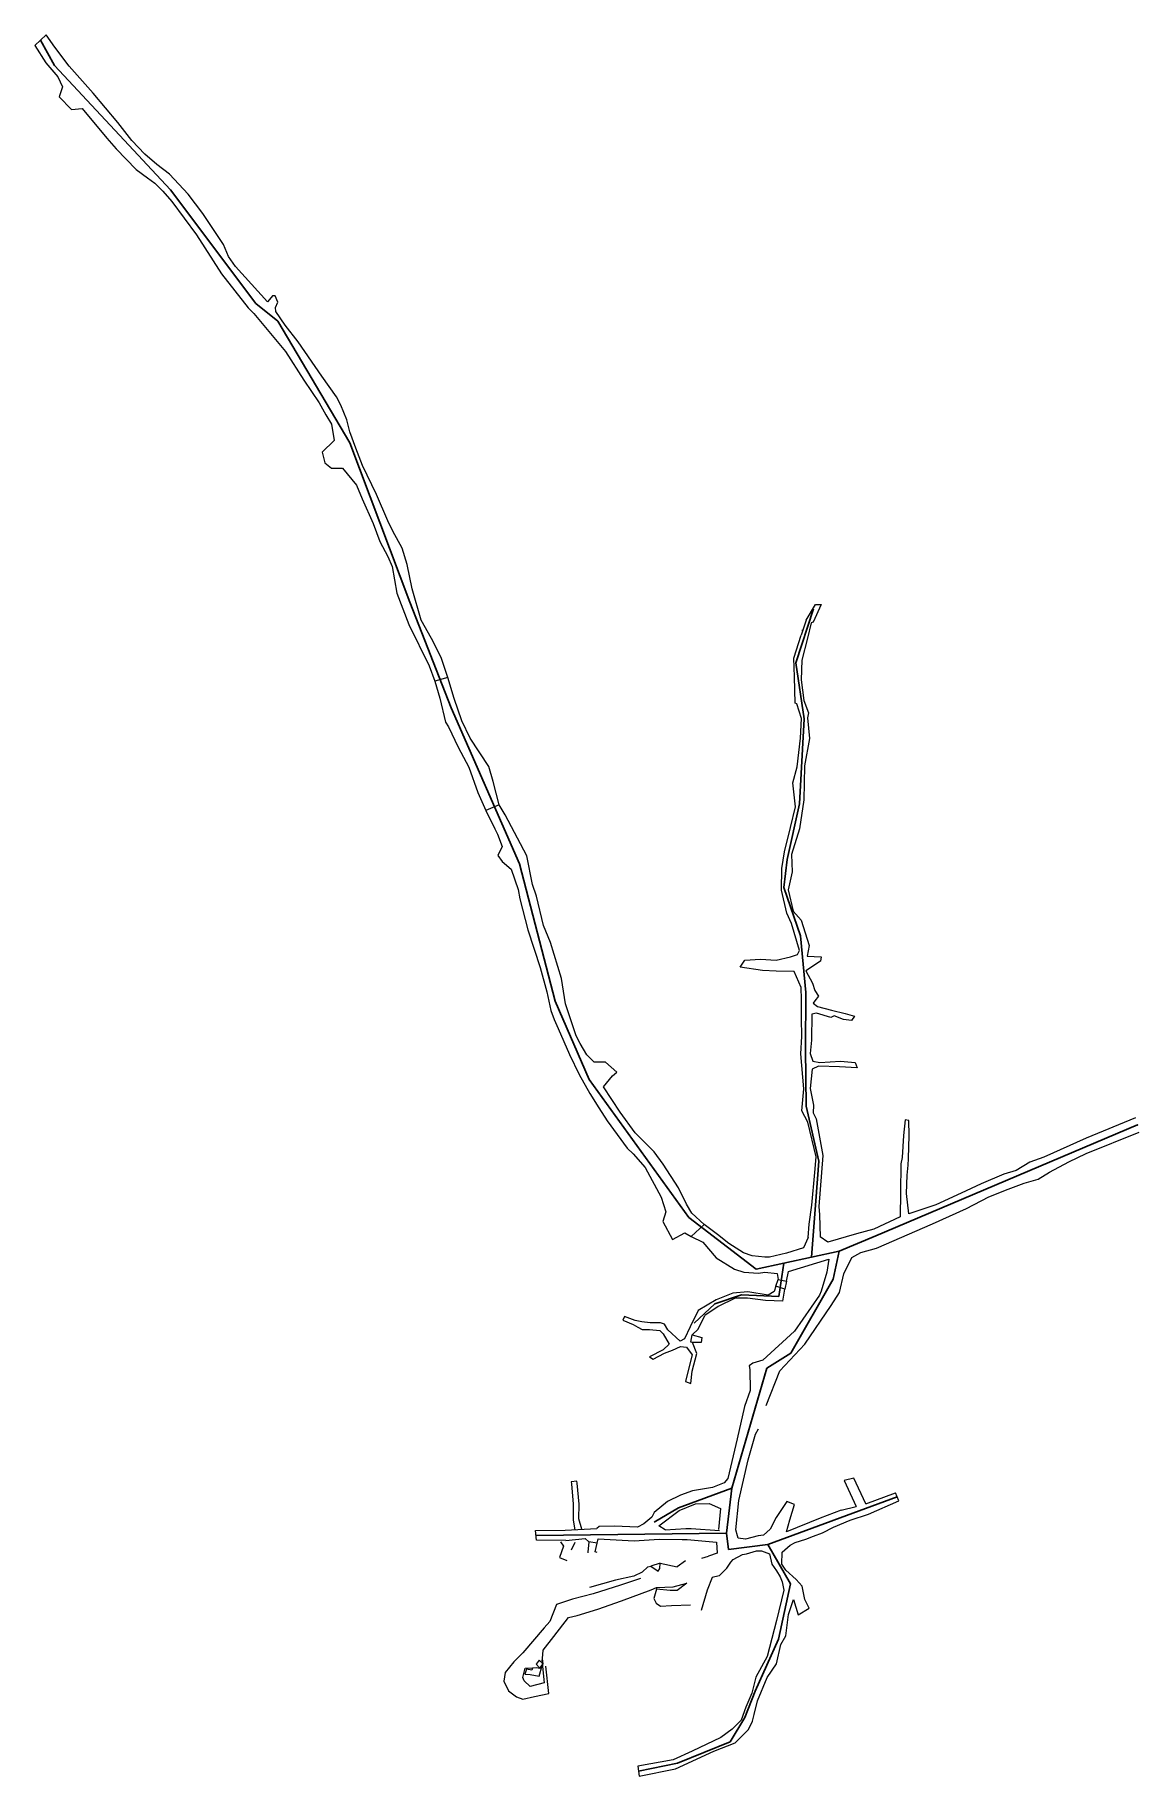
# Model space of a CAD drawing. Header units: millimetres. Extents: x 750304 to 750498, y 4169197 to 4169503.
import ezdxf

# ---------------------------------------------------------------- set-up
doc = ezdxf.new("R2010")
doc.units = ezdxf.units.MM
doc.layers.add('ARAPGALERI', color=1, linetype='Continuous', lineweight=13)
doc.layers.add('GEOFENCE', color=3, linetype='Continuous')
doc.layers.add('INIT_COORD', color=5, linetype='Continuous')

msp = doc.modelspace()

# ---------------------------------------------------------------- linework, layer by layer
at = {"layer": 'ARAPGALERI', "lineweight": 0}
for p, q in [((750305.77, 4169503.27, 937.12), (750303.77, 4169501.36, 937.12)), ((750303.77, 4169501.36, 937.12), (750305.68, 4169498.31, 937.12)), ((750307.32, 4169501.09, 937.12), (750305.77, 4169503.27, 937.12)), ((750309.81, 4169497.75, 937.11), (750307.32, 4169501.09, 937.12)), ((750305.68, 4169498.31, 937.12), (750307.83, 4169495.86, 937.11)), ((750314.01, 4169492.99, 937.11), (750309.81, 4169497.75, 937.11)), ((750307.83, 4169495.86, 937.11), (750308.64, 4169494.09, 937.11)), ((750308.64, 4169494.09, 937.11), (750308.07, 4169492.35, 937.11)), ((750308.07, 4169492.35, 937.11), (750310.22, 4169490.14, 937.11)), ((750318.38, 4169487.86, 936.69), (750314.01, 4169492.99, 937.11)), ((750310.22, 4169490.14, 937.11), (750312.09, 4169490.31, 937.11)), ((750312.09, 4169490.31, 937.11), (750316.42, 4169485.07, 936.69)), ((750316.42, 4169485.07, 936.69), (750318.11, 4169483.17, 936.69)), ((750320.83, 4169484.64, 936.69), (750318.38, 4169487.86, 936.69)), ((750318.11, 4169483.17, 936.69), (750321.63, 4169479.56, 936.69)), ((750323.13, 4169482.27, 936.81), (750320.83, 4169484.64, 936.69)), ((750325.25, 4169480.46, 936.7), (750323.13, 4169482.27, 936.81)), ((750321.63, 4169479.56, 936.69), (750323.59, 4169478.12, 936.51)), ((750327.45, 4169478.74, 936.62), (750325.25, 4169480.46, 936.7)), ((750323.59, 4169478.12, 936.51), (750324.88, 4169477.17, 936.48)), ((750324.88, 4169477.17, 936.48), (750326.31, 4169475.74, 936.39)), ((750330.75, 4169475.23, 936.44), (750327.45, 4169478.74, 936.62)), ((750326.31, 4169475.74, 936.39), (750327.88, 4169473.93, 936.24)), ((750327.88, 4169473.93, 936.24), (750332.23, 4169468.08, 936.07)), ((750333.37, 4169471.82, 936.29), (750330.75, 4169475.23, 936.44)), ((750337, 4169466.33, 936.16), (750333.37, 4169471.82, 936.29)), ((750332.23, 4169468.08, 936.07), (750336.6, 4169461.19, 935.9)), ((750337.84, 4169464.23, 936.08), (750337, 4169466.33, 936.16)), ((750339.08, 4169462.5, 936.08), (750337.84, 4169464.23, 936.08)), ((750336.6, 4169461.19, 935.9), (750341.3, 4169455.19, 935.7)), ((750344.75, 4169456.29, 935.96), (750339.08, 4169462.5, 936.08)), ((750341.3, 4169455.19, 935.7), (750342.3, 4169454.23, 936.17)), ((750345.38, 4169457.02, 936.35), (750344.75, 4169456.29, 935.96)), ((750345.63, 4169457.31, 936.52), (750345.38, 4169457.02, 936.35)), ((750346.06, 4169457.32, 936.56), (750345.63, 4169457.31, 936.52)), ((750346.56, 4169456.21, 936.56), (750346.06, 4169457.32, 936.56)), ((750346.13, 4169455.27, 936.13), (750346.56, 4169456.21, 936.56)), ((750346.22, 4169454.57, 935.92), (750346.13, 4169455.27, 936.13)), ((750347.85, 4169452.17, 935.73), (750346.22, 4169454.57, 935.92)), ((750342.3, 4169454.23, 936.17), (750345.27, 4169450.7, 935.73)), ((750350.11, 4169449.25, 935.79), (750347.85, 4169452.17, 935.73)), ((750345.27, 4169450.7, 935.73), (750347.9, 4169447.55, 935.53)), ((750354.27, 4169443.2, 935.33), (750350.11, 4169449.25, 935.79)), ((750347.9, 4169447.55, 935.53), (750351.1, 4169442.49, 935.28)), ((750351.1, 4169442.49, 935.28), (750353.79, 4169438.48, 934.71)), ((750356.85, 4169439.56, 934.71), (750354.27, 4169443.2, 935.33)), ((750357.65, 4169438.08, 934.71), (750356.85, 4169439.56, 934.71)), ((750353.79, 4169438.48, 934.71), (750355, 4169436.37, 934.71)), ((750355, 4169436.37, 934.71), (750356.01, 4169434.73, 934.71)), ((750358.68, 4169435.5, 934.71), (750357.65, 4169438.08, 934.71)), ((750356.01, 4169434.73, 934.71), (750356.48, 4169431.88, 934.41)), ((750359.21, 4169433.39, 934.71), (750358.68, 4169435.5, 934.71)), ((750360.26, 4169430.49, 934.41), (750359.21, 4169433.39, 934.71)), ((750356.48, 4169431.88, 934.41), (750354.32, 4169429.81, 934.41)), ((750361.46, 4169427.48, 934.39), (750360.26, 4169430.49, 934.41)), ((750354.32, 4169429.81, 934.41), (750354.83, 4169427.91, 934.41)), ((750354.83, 4169427.91, 934.41), (750355.99, 4169426.98, 934.41)), ((750355.99, 4169426.98, 934.41), (750357.9, 4169426.99, 934.41)), ((750357.9, 4169426.99, 934.41), (750360.38, 4169424, 934.2)), ((750363.92, 4169422.35, 933.99), (750361.46, 4169427.48, 934.39)), ((750360.38, 4169424, 934.2), (750361.36, 4169421.57, 933.55)), ((750361.36, 4169421.57, 933.55), (750363.35, 4169417.22, 933.34)), ((750365.93, 4169417.72, 933.34), (750363.92, 4169422.35, 933.99)), ((750366.8, 4169415.92, 933.34), (750365.93, 4169417.72, 933.34)), ((750363.35, 4169417.22, 933.34), (750364.51, 4169414.1, 933.32)), ((750368.4, 4169412.88, 933.37), (750366.8, 4169415.92, 933.34)), ((750364.51, 4169414.1, 933.32), (750365.91, 4169411.41, 933.3)), ((750369.3, 4169410.01, 933.33), (750368.4, 4169412.88, 933.37)), ((750365.91, 4169411.41, 933.3), (750366.66, 4169409.69, 933.44)), ((750366.66, 4169409.69, 933.44), (750367.46, 4169404.96, 933.05)), ((750370.19, 4169405.77, 933.24), (750369.3, 4169410.01, 933.33)), ((750371.76, 4169400.24, 932.98), (750370.19, 4169405.77, 933.24)), ((750367.46, 4169404.96, 933.05), (750369.62, 4169399.44, 933.02)), ((750439.53, 4169400.2, 929.78), (750441.16, 4169403.01, 929.7)), ((750442.16, 4169403.01, 929.35), (750440.74, 4169399.9, 929.63)), ((750441.16, 4169403.01, 929.7), (750442.16, 4169403.01, 929.35)), ((750369.62, 4169399.44, 933.02), (750373.2, 4169392.21, 932.54)), ((750373.57, 4169397.03, 933.02), (750371.76, 4169400.24, 932.98)), ((750439.53, 4169400.2, 929.78), (750438.67, 4169397.61, 929.7)), ((750440.41, 4169399.73, 929.93), (750439.8, 4169397.04, 929.51)), ((750440.74, 4169399.9, 929.63), (750440.41, 4169399.73, 929.93)), ((750375.3, 4169393.66, 932.6), (750373.57, 4169397.03, 933.02)), ((750437.38, 4169393.52, 929.62), (750438.67, 4169397.61, 929.7)), ((750438.8, 4169398.4, 930.33), (750438.75, 4169398.41, 930.14)), ((750438.83, 4169398.4, 930.33), (750438.8, 4169398.4, 930.33)), ((750439.8, 4169397.04, 929.51), (750438.8, 4169393.19, 929.6)), ((750438.92, 4169398.36, 929.72), (750438.83, 4169398.4, 930.33)), ((750376.45, 4169390.13, 932.47), (750375.3, 4169393.66, 932.6)), ((750437.46, 4169390.24, 929.48), (750437.38, 4169393.52, 929.62)), ((750438.8, 4169393.19, 929.6), (750438.66, 4169389.71, 929.49)), ((750373.2, 4169392.21, 932.54), (750374.19, 4169389.48, 932.58)), ((750376.45, 4169390.13, 932.47), (750374.19, 4169389.48, 932.58)), ((750377.6, 4169386.42, 932.29), (750376.45, 4169390.13, 932.47)), ((750437.59, 4169385.6, 929.7), (750437.46, 4169390.24, 929.48)), ((750374.19, 4169389.48, 932.58), (750375.05, 4169386.49, 932.37)), ((750438.66, 4169389.71, 929.49), (750439.1, 4169386.06, 929.45)), ((750375.05, 4169386.49, 932.37), (750376.06, 4169382.27, 932.14)), ((750378.92, 4169382.5, 932.19), (750377.6, 4169386.42, 932.29)), ((750437.9, 4169385.52, 929.42), (750437.59, 4169385.6, 929.7)), ((750438.7, 4169382.92, 929.31), (750437.9, 4169385.52, 929.42)), ((750439.1, 4169386.06, 929.45), (750439.92, 4169383.91, 929.37)), ((750439.92, 4169383.91, 929.37), (750439.79, 4169383.04, 929.41)), ((750376.06, 4169382.27, 932.14), (750376.56, 4169381.48, 932.05)), ((750376.56, 4169381.48, 932.05), (750378.3, 4169377.9, 931.95)), ((750380.39, 4169379.48, 932.02), (750378.92, 4169382.5, 932.19)), ((750438.56, 4169379.46, 928.81), (750438.7, 4169382.92, 929.31)), ((750439.79, 4169383.04, 929.41), (750440.1, 4169379.39, 929.2)), ((750378.3, 4169377.9, 931.95), (750380.16, 4169374.35, 931.67)), ((750383.69, 4169374.47, 931.89), (750380.39, 4169379.48, 932.02)), ((750437.94, 4169374.4, 929.19), (750438.56, 4169379.46, 928.81)), ((750440.1, 4169379.39, 929.2), (750439.24, 4169374.61, 929.12)), ((750380.16, 4169374.35, 931.67), (750381.76, 4169369.89, 931.59)), ((750384.43, 4169371.8, 931.62), (750383.69, 4169374.47, 931.89)), ((750385.5, 4169367.73, 931.48), (750384.43, 4169371.8, 931.62)), ((750437.2, 4169371.6, 928.78), (750437.94, 4169374.4, 929.19)), ((750439.24, 4169374.61, 929.12), (750439.2, 4169371.52, 928.99)), ((750381.76, 4169369.89, 931.59), (750383.17, 4169366.71, 931.33)), ((750437.67, 4169367.38, 929.05), (750437.2, 4169371.6, 928.78)), ((750439.13, 4169368.63, 928.83), (750438.39, 4169363.49, 928.21)), ((750439.2, 4169371.52, 928.99), (750439.13, 4169368.63, 928.83)), ((750385.5, 4169367.73, 931.48), (750383.17, 4169366.71, 931.33)), ((750383.17, 4169366.71, 931.33), (750384.76, 4169363.5, 931.33)), ((750386.54, 4169365.99, 931.31), (750385.5, 4169367.73, 931.48)), ((750390.37, 4169358.72, 931.05), (750386.54, 4169365.99, 931.31)), ((750436.79, 4169363.75, 928.94), (750437.67, 4169367.38, 929.05)), ((750384.76, 4169363.5, 931.33), (750385.18, 4169362.54, 931.34)), ((750385.18, 4169362.54, 931.34), (750386.02, 4169360.39, 931.23)), ((750435.72, 4169359.47, 928.63), (750436.79, 4169363.75, 928.94)), ((750438.39, 4169363.49, 928.21), (750436.96, 4169358.97, 928.59)), ((750386.02, 4169360.39, 931.23), (750385.28, 4169358.82, 931.21)), ((750435.26, 4169356.5, 928.67), (750435.72, 4169359.47, 928.63)), ((750385.28, 4169358.82, 931.21), (750386.03, 4169357.77, 931.01)), ((750386.03, 4169357.77, 931.01), (750387.63, 4169356.39, 931.08)), ((750387.63, 4169356.39, 931.08), (750388.84, 4169352.84, 930.93)), ((750391.37, 4169353.71, 930.97), (750390.37, 4169358.72, 931.05)), ((750435.17, 4169352.71, 928.82), (750435.26, 4169356.5, 928.67)), ((750436.96, 4169358.97, 928.59), (750437.07, 4169355.95, 928.93)), ((750392.06, 4169351.67, 930.3), (750391.37, 4169353.71, 930.97)), ((750437.07, 4169355.95, 928.93), (750436.37, 4169352.77, 928.85)), ((750388.84, 4169352.84, 930.93), (750389.11, 4169351.18, 930.3)), ((750389.11, 4169351.18, 930.3), (750390.57, 4169345.69, 930.3)), ((750393.33, 4169346.48, 930.3), (750392.06, 4169351.67, 930.3)), ((750436.13, 4169348.63, 928.86), (750435.17, 4169352.71, 928.82)), ((750436.37, 4169352.77, 928.85), (750437.24, 4169349.01, 928.81)), ((750436.97, 4169346.83, 928.87), (750436.13, 4169348.63, 928.86)), ((750437.24, 4169349.01, 928.81), (750438.65, 4169347.41, 928.32)), ((750438.65, 4169347.41, 928.32), (750440.09, 4169342.94, 928.24)), ((750390.57, 4169345.69, 930.3), (750392.72, 4169339.09, 930.3)), ((750394.55, 4169343.51, 930.3), (750393.33, 4169346.48, 930.3)), ((750438.38, 4169342.08, 928.44), (750436.97, 4169346.83, 928.87)), ((750396.5, 4169337.16, 930.3), (750394.55, 4169343.51, 930.3)), ((750434.26, 4169340.35, 928.33), (750436.78, 4169340.97, 928.45)), ((750436.78, 4169340.97, 928.45), (750438.03, 4169341.35, 928.5)), ((750438.03, 4169341.35, 928.5), (750438.38, 4169342.08, 928.44)), ((750440.09, 4169342.94, 928.24), (750439.69, 4169341.09, 928.6)), ((750439.69, 4169341.09, 928.6), (750442.17, 4169340.95, 929.37)), ((750392.72, 4169339.09, 930.3), (750393.88, 4169334.83, 930.3)), ((750427.94, 4169339.17, 929.48), (750428.76, 4169340.35, 929.38)), ((750431.86, 4169338.56, 929.73), (750427.94, 4169339.17, 929.48)), ((750428.76, 4169340.35, 929.38), (750431.47, 4169340.58, 929.48)), ((750431.47, 4169340.58, 929.48), (750434.26, 4169340.35, 928.33)), ((750434.25, 4169338.46, 928.31), (750431.86, 4169338.56, 929.73)), ((750437.43, 4169338.41, 928.39), (750434.25, 4169338.46, 928.31)), ((750438.65, 4169335.58, 928.47), (750437.43, 4169338.41, 928.39)), ((750442.08, 4169340.21, 929.28), (750439.49, 4169338.51, 928.53)), ((750439.49, 4169338.51, 928.53), (750440.66, 4169336.35, 928.48)), ((750442.17, 4169340.95, 929.37), (750442.08, 4169340.21, 929.28)), ((750393.88, 4169334.83, 930.3), (750394.59, 4169331.49, 930.3)), ((750397.15, 4169332.68, 930.3), (750396.5, 4169337.16, 930.3)), ((750438.73, 4169333.47, 928.42), (750438.65, 4169335.58, 928.47)), ((750440.66, 4169336.35, 928.48), (750441.07, 4169335.04, 928.29)), ((750441.07, 4169335.04, 928.29), (750441.72, 4169334.06, 928.21)), ((750399.08, 4169327.05, 929.69), (750397.15, 4169332.68, 930.3)), ((750438.71, 4169330.13, 928.18), (750438.73, 4169333.47, 928.42)), ((750441.08, 4169333.22, 928.35), (750440.79, 4169332.83, 928.45)), ((750440.79, 4169332.83, 928.45), (750441.52, 4169332.2, 928.13)), ((750441.72, 4169334.06, 928.21), (750441.08, 4169333.22, 928.35)), ((750441.52, 4169332.2, 928.13), (750443.97, 4169331.56, 928.06)), ((750394.59, 4169331.49, 930.3), (750395.17, 4169329.91, 929.69)), ((750395.17, 4169329.91, 929.69), (750395.88, 4169328.35, 929.69)), ((750438.75, 4169326.95, 928.3), (750438.71, 4169330.13, 928.18)), ((750440.52, 4169330.87, 928.4), (750440.48, 4169326.28, 928.36)), ((750441.34, 4169331.04, 928.21), (750440.52, 4169330.87, 928.4)), ((750443.86, 4169330.28, 928.14), (750441.34, 4169331.04, 928.21)), ((750444.46, 4169330.57, 928.52), (750443.86, 4169330.28, 928.14)), ((750443.97, 4169331.56, 928.06), (750446.43, 4169330.99, 928.78)), ((750446.09, 4169329.91, 928.56), (750444.46, 4169330.57, 928.52)), ((750447.53, 4169329.75, 928.04), (750446.09, 4169329.91, 928.56)), ((750446.43, 4169330.99, 928.78), (750448.05, 4169330.5, 928.96)), ((750448.05, 4169330.5, 928.96), (750447.53, 4169329.75, 928.04)), ((750395.88, 4169328.35, 929.69), (750397.89, 4169323.8, 929.61)), ((750399.75, 4169325.7, 929.61), (750399.08, 4169327.05, 929.69)), ((750400.95, 4169323.74, 929.61), (750399.75, 4169325.7, 929.61)), ((750438.6, 4169323.87, 928.25), (750438.75, 4169326.95, 928.3)), ((750440.48, 4169326.28, 928.36), (750440.25, 4169323.93, 927.99)), ((750397.89, 4169323.8, 929.61), (750399.59, 4169320.25, 929.61)), ((750402.24, 4169322.42, 929.61), (750400.95, 4169323.74, 929.61)), ((750439.14, 4169317.75, 928.22), (750438.6, 4169323.87, 928.25)), ((750440.25, 4169323.93, 927.99), (750440.7, 4169322.62, 928.24)), ((750440.7, 4169322.62, 928.24), (750441.95, 4169322.34, 928.29)), ((750441.95, 4169322.34, 928.29), (750445.57, 4169322.62, 928.34)), ((750445.57, 4169322.62, 928.34), (750448.19, 4169322.37, 928.31)), ((750399.59, 4169320.25, 929.61), (750401.47, 4169316.93, 929.61)), ((750404.22, 4169322.41, 929.61), (750402.24, 4169322.42, 929.61)), ((750403.88, 4169318.08, 929.61), (750405.42, 4169320.04, 929.61)), ((750406.2, 4169320.65, 929.61), (750404.22, 4169322.41, 929.61)), ((750405.42, 4169320.04, 929.61), (750406.2, 4169320.65, 929.61)), ((750440.62, 4169321.2, 928.26), (750440.25, 4169317.78, 928.23)), ((750441.68, 4169321.72, 928.29), (750440.62, 4169321.2, 928.26)), ((750445.41, 4169321.6, 928.54), (750441.68, 4169321.72, 928.29)), ((750448.54, 4169321.41, 928.44), (750445.41, 4169321.6, 928.54)), ((750448.19, 4169322.37, 928.31), (750448.54, 4169321.41, 928.44)), ((750401.47, 4169316.93, 929.61), (750403.04, 4169314.4, 929.61)), ((750406.77, 4169313.6, 929.56), (750403.88, 4169318.08, 929.61)), ((750438.8, 4169313.85, 928.14), (750439.14, 4169317.75, 928.22)), ((750440.25, 4169317.78, 928.23), (750440.84, 4169314.84, 928.13)), ((750403.04, 4169314.4, 929.61), (750404.49, 4169312.12, 929.63)), ((750409.45, 4169309.99, 929.74), (750406.77, 4169313.6, 929.56)), ((750439.81, 4169311.84, 927.97), (750438.8, 4169313.85, 928.14)), ((750440.84, 4169314.84, 928.13), (750440.78, 4169313.49, 928.6)), ((750440.78, 4169313.49, 928.6), (750441.32, 4169312.47, 927.89)), ((750404.49, 4169312.12, 929.63), (750408.03, 4169307.29, 929.84)), ((750441.27, 4169305.74, 927.61), (750439.81, 4169311.84, 927.97)), ((750441.32, 4169312.47, 927.89), (750442.45, 4169305.97, 927.61)), ((750456.98, 4169312.26, 927.23), (750456.66, 4169309.51, 927.2)), ((750457.63, 4169312.13, 927.19), (750456.98, 4169312.26, 927.23)), ((750457.69, 4169309.49, 927.22), (750457.63, 4169312.13, 927.19)), ((750497.51, 4169312.65, 926.87), (750488.82, 4169309.06, 926.95)), ((750408.03, 4169307.29, 929.84), (750409.11, 4169306.31, 929.94)), ((750412.81, 4169306.61, 929.85), (750409.45, 4169309.99, 929.74)), ((750456.66, 4169309.51, 927.2), (750456.43, 4169305.64, 927.23)), ((750457.55, 4169305.47, 927.22), (750457.69, 4169309.49, 927.22)), ((750488.82, 4169309.06, 926.95), (750481.35, 4169305.7, 927.05)), ((750488.85, 4169306.37, 927), (750498.15, 4169310.1, 926.87)), ((750409.11, 4169306.31, 929.94), (750411.19, 4169303.87, 929.81)), ((750414.38, 4169304.45, 929.55), (750412.81, 4169306.61, 929.85)), ((750417.05, 4169300.29, 928.8), (750414.38, 4169304.45, 929.55)), ((750441.07, 4169303.02, 927.76), (750441.27, 4169305.74, 927.61)), ((750442.45, 4169305.97, 927.61), (750441.79, 4169297.03, 927.73)), ((750456.22, 4169304.53, 927.27), (750456.16, 4169299.47, 927.44)), ((750456.43, 4169305.64, 927.23), (750456.22, 4169304.53, 927.27)), ((750457.46, 4169303.73, 927.34), (750457.5, 4169304.27, 927.24)), ((750457.5, 4169304.27, 927.24), (750457.55, 4169305.47, 927.22)), ((750478.91, 4169304.8, 927.23), (750476.48, 4169303.38, 927.1)), ((750481.35, 4169305.7, 927.05), (750478.91, 4169304.8, 927.23)), ((750482.37, 4169303.05, 927.14), (750485.78, 4169304.88, 926.95)), ((750485.78, 4169304.88, 926.95), (750488.85, 4169306.37, 927)), ((750411.19, 4169303.87, 929.81), (750414.04, 4169298.65, 928.93)), ((750440.52, 4169297.23, 927.65), (750441.07, 4169303.02, 927.76)), ((750457.19, 4169299.29, 927.47), (750457.33, 4169302.51, 927.51)), ((750457.33, 4169302.51, 927.51), (750457.46, 4169303.73, 927.34)), ((750474.31, 4169302.72, 926.95), (750470.32, 4169301.02, 926.85)), ((750476.48, 4169303.38, 927.1), (750474.31, 4169302.72, 926.95)), ((750475.12, 4169300.04, 927.04), (750477.91, 4169301.11, 927.15)), ((750477.91, 4169301.11, 927.15), (750480.35, 4169301.84, 927.05)), ((750480.35, 4169301.84, 927.05), (750482.37, 4169303.05, 927.14)), ((750414.04, 4169298.65, 928.93), (750414.81, 4169296.07, 929.02)), ((750418.5, 4169297.44, 928.86), (750417.05, 4169300.29, 928.8)), ((750456.16, 4169299.47, 927.44), (750456.1, 4169295.19, 926.45)), ((750457.61, 4169295.72, 926.45), (750457.19, 4169299.29, 927.47)), ((750466.8, 4169299.36, 926.87), (750462.38, 4169297.33, 926.96)), ((750470.32, 4169301.02, 926.85), (750466.8, 4169299.36, 926.87)), ((750467.74, 4169296.64, 926.86), (750471.68, 4169298.72, 926.89)), ((750471.68, 4169298.72, 926.89), (750475.12, 4169300.04, 927.04)), ((750414.81, 4169296.07, 929.02), (750414.32, 4169294.38, 928.88)), ((750419.39, 4169295.85, 928.37), (750418.5, 4169297.44, 928.86)), ((750421.58, 4169293.82, 927.96), (750419.39, 4169295.85, 928.37)), ((750440.06, 4169293.92, 927.62), (750440.52, 4169297.23, 927.65)), ((750441.79, 4169297.03, 927.73), (750441.91, 4169295.53, 927.66)), ((750441.91, 4169295.53, 927.66), (750442, 4169291.69, 927.25)), ((750456.1, 4169295.19, 926.45), (750451.42, 4169293.04, 926.21)), ((750462.38, 4169297.33, 926.96), (750457.61, 4169295.72, 926.45)), ((750461.75, 4169293.97, 926.75), (750467.74, 4169296.64, 926.86)), ((750414.32, 4169294.38, 928.88), (750416.01, 4169291.23, 928.87)), ((750416.01, 4169291.23, 928.87), (750418.18, 4169292.39, 928.29)), ((750418.18, 4169292.39, 928.29), (750419.32, 4169291.71, 927.86)), ((750421.58, 4169293.82, 927.96), (750419.32, 4169291.71, 927.86)), ((750423.91, 4169292.11, 927.87), (750421.58, 4169293.82, 927.96)), ((750425.91, 4169290.52, 927.6), (750423.91, 4169292.11, 927.87)), ((750439.87, 4169291.56, 927.44), (750440.06, 4169293.92, 927.62)), ((750448.37, 4169292.22, 926.35), (750443.35, 4169290.75, 926.97)), ((750451.42, 4169293.04, 926.21), (750448.37, 4169292.22, 926.35)), ((750451.89, 4169289.71, 926.3), (750461.75, 4169293.97, 926.75)), ((750419.32, 4169291.71, 927.86), (750421.34, 4169290.73, 927.86)), ((750421.34, 4169290.73, 927.86), (750423.67, 4169287.98, 927.53)), ((750428.53, 4169288.86, 927.41), (750425.91, 4169290.52, 927.6)), ((750430.01, 4169288.33, 927.27), (750428.53, 4169288.86, 927.41)), ((750439.07, 4169289.76, 927.4), (750436.09, 4169288.78, 927.12)), ((750439.87, 4169291.56, 927.44), (750439.07, 4169289.76, 927.4)), ((750443.35, 4169290.75, 926.97), (750442, 4169291.69, 927.25)), ((750447.56, 4169288.03, 926.49), (750449.14, 4169288.93, 926.34)), ((750449.14, 4169288.93, 926.34), (750451.89, 4169289.71, 926.3)), ((750423.67, 4169287.98, 927.53), (750426.93, 4169285.98, 927.44)), ((750426.93, 4169285.98, 927.44), (750428.54, 4169285.48, 927.32)), ((750432.26, 4169288.11, 927.1), (750430.01, 4169288.33, 927.27)), ((750433.08, 4169288.11, 927.3), (750432.26, 4169288.11, 927.1)), ((750436.09, 4169288.78, 927.12), (750433.08, 4169288.11, 927.3)), ((750436.45, 4169285.56, 927.47), (750443.52, 4169287.75, 926.58)), ((750443.52, 4169287.75, 926.58), (750443.17, 4169285.44, 926.53)), ((750446.19, 4169285.16, 926.48), (750447.56, 4169288.03, 926.49)), ((750428.54, 4169285.48, 927.32), (750431.14, 4169285.3, 927.36)), ((750431.14, 4169285.3, 927.36), (750432.25, 4169285.44, 927.25)), ((750432.25, 4169285.44, 927.25), (750434.42, 4169285.22, 927.27)), ((750434.19, 4169282.99, 926.44), (750433.9, 4169282.04, 924.98)), ((750434.19, 4169282.99, 926.44), (750434.61, 4169284.19, 927)), ((750435.76, 4169282.49, 926.55), (750434.19, 4169282.99, 926.44)), ((750434.42, 4169285.22, 927.27), (750434.61, 4169284.19, 927)), ((750434.61, 4169284.19, 927), (750436.07, 4169283.9, 926.83)), ((750436.07, 4169283.9, 926.83), (750435.76, 4169282.49, 926.55)), ((750436.07, 4169283.9, 926.83), (750436.45, 4169285.56, 927.47)), ((750443.17, 4169285.44, 926.53), (750442.15, 4169282.11, 926.56)), ((750445.4, 4169281.87, 926.7), (750446.19, 4169285.16, 926.48)), ((750423.71, 4169280.58, 923.02), (750420.51, 4169278.69, 922.27)), ((750426.61, 4169281.76, 923.92), (750423.71, 4169280.58, 923.02)), ((750427.02, 4169280.9, 923.76), (750424.06, 4169279.41, 923.37)), ((750429.28, 4169282, 924.27), (750426.61, 4169281.76, 923.92)), ((750429.24, 4169280.87, 924.36), (750427.02, 4169280.9, 923.76)), ((750432.4, 4169280.48, 924.74), (750429.24, 4169280.87, 924.36)), ((750432.83, 4169281.43, 924.73), (750429.28, 4169282, 924.27)), ((750435.42, 4169280.35, 925.08), (750432.4, 4169280.48, 924.74)), ((750433.9, 4169282.04, 924.98), (750432.83, 4169281.43, 924.73)), ((750435.42, 4169280.35, 925.08), (750435.76, 4169282.49, 926.55)), ((750441.86, 4169281.38, 926.6), (750437.48, 4169275.05, 926.86)), ((750442.15, 4169282.11, 926.56), (750441.86, 4169281.38, 926.6)), ((750443.91, 4169279.61, 926.76), (750445.4, 4169281.87, 926.7)), ((750407.55, 4169277.63, 921.72), (750407.24, 4169277.03, 921.75)), ((750407.24, 4169277.03, 921.75), (750409.07, 4169276.27, 922.18)), ((750409.46, 4169276.95, 922.19), (750407.55, 4169277.63, 921.72)), ((750410.64, 4169276.71, 922.38), (750409.46, 4169276.95, 922.19)), ((750412.06, 4169276.54, 922.27), (750410.64, 4169276.71, 922.38)), ((750420.51, 4169278.69, 922.27), (750419.13, 4169275.84, 922.27)), ((750420.55, 4169275.41, 922.4), (750421.7, 4169277.84, 922.45)), ((750424.06, 4169279.41, 923.37), (750421.7, 4169277.84, 922.45)), ((750439.28, 4169272.77, 926.82), (750443.91, 4169279.61, 926.76)), ((750409.07, 4169276.27, 922.18), (750409.88, 4169275.76, 922.36)), ((750409.88, 4169275.76, 922.36), (750410.7, 4169275.38, 921.83)), ((750410.7, 4169275.38, 921.83), (750411.97, 4169275.38, 922.27)), ((750411.97, 4169275.38, 922.27), (750413.77, 4169275.17, 922.15)), ((750413.9, 4169276.52, 922.07), (750412.06, 4169276.54, 922.27)), ((750413.77, 4169275.17, 922.15), (750414.34, 4169274.6, 922.06)), ((750414.58, 4169276.33, 922.57), (750413.9, 4169276.52, 922.07)), ((750414.34, 4169274.6, 922.06), (750415.45, 4169272.78, 922.37)), ((750415.21, 4169275.28, 922.04), (750414.58, 4169276.33, 922.57)), ((750417.36, 4169273.33, 922.4), (750415.21, 4169275.28, 922.04)), ((750418.11, 4169273.72, 922.27), (750417.36, 4169273.33, 922.4)), ((750419.13, 4169275.84, 922.27), (750418.11, 4169273.72, 922.27)), ((750419.22, 4169273.12, 922.21), (750419.45, 4169274.43, 922.27)), ((750419.45, 4169274.43, 922.27), (750420.55, 4169275.41, 922.4)), ((750419.45, 4169274.43, 922.27), (750421.19, 4169273.95, 920.94)), ((750421.19, 4169273.95, 920.94), (750421.04, 4169273.07, 920.48)), ((750437.48, 4169275.05, 926.86), (750431.92, 4169269.98, 927.08)), ((750414.39, 4169271.78, 922.36), (750411.94, 4169270.54, 922.5)), ((750411.94, 4169270.54, 922.5), (750412.59, 4169270.16, 922.15)), ((750412.59, 4169270.16, 922.15), (750414.62, 4169271.18, 922.3)), ((750415.45, 4169272.78, 922.37), (750414.39, 4169271.78, 922.36)), ((750414.62, 4169271.18, 922.3), (750416.03, 4169271.7, 922.47)), ((750416.03, 4169271.7, 922.47), (750417.4, 4169272.36, 922.58)), ((750417.4, 4169272.36, 922.58), (750418.48, 4169272.24, 922.31)), ((750418.48, 4169272.24, 922.31), (750419.45, 4169270.92, 922.18)), ((750419.45, 4169270.92, 922.18), (750418.81, 4169268.37, 922.41)), ((750419.52, 4169273.06, 922.3), (750419.22, 4169273.12, 922.21)), ((750419.48, 4169268.03, 922.43), (750420.27, 4169271.13, 922.11)), ((750421.04, 4169273.07, 920.48), (750419.52, 4169273.06, 922.3)), ((750420.27, 4169271.13, 922.11), (750419.52, 4169273.06, 922.3)), ((750434.88, 4169268.06, 927.03), (750439.28, 4169272.77, 926.82)), ((750418.81, 4169268.37, 922.41), (750418.32, 4169266.22, 922.07)), ((750419.24, 4169265.88, 922.21), (750419.48, 4169268.03, 922.43)), ((750430.15, 4169269.45, 927.08), (750429.52, 4169268.94, 927.08)), ((750429.52, 4169268.94, 927.08), (750429.6, 4169268.34, 927.08)), ((750429.6, 4169268.34, 927.08), (750429.7, 4169264.63, 927.25)), ((750431.92, 4169269.98, 927.08), (750430.15, 4169269.45, 927.08)), ((750432.48, 4169261.97, 927.75), (750434.88, 4169268.06, 927.03)), ((750418.32, 4169266.22, 922.07), (750419.24, 4169265.88, 922.21)), ((750429.7, 4169264.63, 927.25), (750428.71, 4169261.79, 927.46)), ((750428.71, 4169261.79, 927.46), (750427.41, 4169256.14, 927.77)), ((750427.41, 4169256.14, 927.77), (750425.73, 4169249.13, 928.31)), ((750429.31, 4169252.42, 927.84), (750430.6, 4169256.93, 927.65)), ((750430.6, 4169256.93, 927.65), (750431.13, 4169257.89, 927.95)), ((750427.7, 4169245.29, 928.16), (750429.31, 4169252.42, 927.84)), ((750425.73, 4169249.13, 928.31), (750425.09, 4169248.4, 929.75)), ((750399.15, 4169248.69, 944.19), (750398.19, 4169248.54, 944.19)), ((750398.19, 4169248.54, 944.19), (750398.24, 4169248.17, 941.29)), ((750398.24, 4169248.17, 941.29), (750398.55, 4169244.63, 936.39)), ((750399.22, 4169248.34, 941.29), (750399.15, 4169248.69, 944.19)), ((750399.57, 4169244.64, 936.39), (750399.22, 4169248.34, 941.29)), ((750417.41, 4169246.21, 928.72), (750415.11, 4169245.06, 928.71)), ((750419.52, 4169246.98, 928.63), (750417.41, 4169246.21, 928.72)), ((750423.07, 4169247.54, 928.52), (750419.52, 4169246.98, 928.63)), ((750425.09, 4169248.4, 929.75), (750423.07, 4169247.54, 928.52)), ((750450.04, 4169244.66, 929.01), (750455.25, 4169246.59, 928.78)), ((750455.87, 4169245.23, 928.78), (750455.25, 4169246.59, 928.78)), ((750398.55, 4169244.63, 936.39), (750398.52, 4169241.82, 932.71)), ((750399.53, 4169242.06, 932.71), (750399.57, 4169244.64, 936.39)), ((750412.8, 4169243.15, 928.77), (750412.39, 4169242.32, 928.72)), ((750415.11, 4169245.06, 928.71), (750412.8, 4169243.15, 928.77)), ((750413.6, 4169240.8, 928.97), (750417.19, 4169243.51, 928.6)), ((750417.19, 4169243.51, 928.6), (750420.06, 4169244.65, 928.61)), ((750420.06, 4169244.65, 928.61), (750422.46, 4169244.72, 928.51)), ((750422.46, 4169244.72, 928.51), (750424.48, 4169243.87, 928.39)), ((750424.48, 4169243.87, 928.39), (750424.08, 4169240.16, 927.97)), ((750427.18, 4169240.07, 928.1), (750427.7, 4169245.29, 928.16)), ((750436.11, 4169245.1, 929.65), (750434.28, 4169242.27, 928.9)), ((750437.48, 4169244.54, 928.97), (750436.11, 4169245.1, 929.65)), ((750436.65, 4169241.87, 928.6), (750437.48, 4169244.54, 928.97)), ((750445.69, 4169243.55, 928.71), (750442.02, 4169242.17, 928.9)), ((750445.69, 4169243.55, 928.71), (750448.31, 4169244.21, 929.01)), ((750450.52, 4169242.86, 929.3), (750455.87, 4169245.23, 928.78)), ((750391.92, 4169239.99, 928.9), (750397.13, 4169240.05, 928.75)), ((750392.1, 4169238.26, 928.82), (750391.92, 4169239.99, 928.9)), ((750397.13, 4169240.05, 928.75), (750402.67, 4169240.33, 928.88)), ((750398.52, 4169241.82, 932.71), (750398.81, 4169240.11, 930.59)), ((750400.04, 4169240.24, 930.26), (750399.53, 4169242.06, 932.71)), ((750403.1, 4169240.7, 928.8), (750402.67, 4169240.33, 928.88)), ((750405.79, 4169240.75, 928.8), (750403.1, 4169240.7, 928.8)), ((750409.84, 4169240.57, 928.8), (750405.79, 4169240.75, 928.8)), ((750410.97, 4169241.16, 928.8), (750409.84, 4169240.57, 928.8)), ((750412.39, 4169242.32, 928.72), (750410.97, 4169241.16, 928.8)), ((750414.71, 4169240.1, 928.73), (750413.6, 4169240.8, 928.97)), ((750414.71, 4169240.1, 928.73), (750418.36, 4169240.32, 928.67)), ((750418.36, 4169240.32, 928.67), (750419.3, 4169240.32, 928.67)), ((750419.3, 4169240.32, 928.67), (750424.27, 4169240, 928.66)), ((750427.43, 4169239.02, 928.94), (750427.18, 4169240.07, 928.1)), ((750433.19, 4169240.19, 928.94), (750432.05, 4169239.17, 928.84)), ((750434.28, 4169242.27, 928.9), (750433.19, 4169240.19, 928.94)), ((750442.02, 4169242.17, 928.9), (750436.06, 4169239.75, 927.94)), ((750436.06, 4169239.75, 927.94), (750436.65, 4169241.87, 928.6)), ((750442.44, 4169239.59, 929.46), (750444.36, 4169240.59, 929.74)), ((750444.36, 4169240.59, 929.74), (750447.27, 4169241.81, 928.84)), ((750447.27, 4169241.81, 928.84), (750450.52, 4169242.86, 929.3)), ((750397.25, 4169238.23, 928.75), (750392.1, 4169238.26, 928.82)), ((750396.8, 4169237.21, 931.62), (750396.14, 4169235.25, 934.18)), ((750396.27, 4169237.96, 930.2), (750396.8, 4169237.21, 931.62)), ((750397.25, 4169238.23, 928.75), (750400.64, 4169238.56, 929.08)), ((750398.21, 4169236.56, 931.84), (750398.86, 4169237.95, 929.83)), ((750400.64, 4169238.56, 929.08), (750401.3, 4169238.01, 930.38)), ((750401.3, 4169238.01, 930.38), (750401.11, 4169236.14, 932.47)), ((750402.77, 4169237.77, 930.66), (750401.3, 4169238.01, 930.38)), ((750402.41, 4169236.25, 932.37), (750402.77, 4169237.77, 930.66)), ((750402.77, 4169237.77, 930.66), (750402.92, 4169238.53, 928.8)), ((750402.92, 4169238.53, 928.8), (750409.25, 4169238.19, 928.8)), ((750409.25, 4169238.19, 928.8), (750413.65, 4169238.43, 928.8)), ((750413.65, 4169238.43, 928.8), (750417.69, 4169238.4, 928.72)), ((750417.69, 4169238.4, 928.72), (750418.62, 4169238.37, 928.72)), ((750418.62, 4169238.37, 928.72), (750423.74, 4169237.9, 928.65)), ((750423.74, 4169237.9, 928.65), (750423.85, 4169236.02, 928.58)), ((750427.59, 4169238.65, 928.66), (750427.43, 4169239.02, 928.94)), ((750428.84, 4169238.44, 928.51), (750427.59, 4169238.65, 928.66)), ((750431.11, 4169239.02, 928.86), (750428.84, 4169238.44, 928.51)), ((750432.05, 4169239.17, 928.84), (750431.11, 4169239.02, 928.86)), ((750435.31, 4169236.14, 928.93), (750436.75, 4169237.39, 928.9)), ((750436.75, 4169237.39, 928.9), (750437.62, 4169237.89, 928.99)), ((750437.62, 4169237.89, 928.99), (750439.49, 4169238.44, 929.19)), ((750439.49, 4169238.44, 929.19), (750440.85, 4169239, 929.29)), ((750440.85, 4169239, 929.29), (750442.44, 4169239.59, 929.46)), ((750396.14, 4169235.25, 934.18), (750397.4, 4169234.73, 934.31)), ((750401.11, 4169236.14, 932.47), (750401.09, 4169236.05, 937.99)), ((750402.75, 4169236.11, 937.99), (750402.41, 4169236.25, 932.37)), ((750411.69, 4169233.57, 929), (750412.21, 4169233.7, 929.08)), ((750413.84, 4169234.22, 929.08), (750412.21, 4169233.7, 929.08)), ((750412.21, 4169233.7, 929.08), (750413.48, 4169232.8, 928.89)), ((750413.8, 4169233.31, 928.48), (750413.84, 4169234.22, 929.08)), ((750413.84, 4169234.22, 929.08), (750416.85, 4169233.58, 928.86)), ((750418.3, 4169234.66, 928.17), (750416.85, 4169233.58, 928.86)), ((750421.18, 4169235.09, 928.51), (750422.32, 4169235.44, 928.51)), ((750423.85, 4169236.02, 928.58), (750422.32, 4169235.44, 928.51)), ((750425.59, 4169233.34, 928.43), (750426.27, 4169234.41, 928.26)), ((750426.27, 4169234.41, 928.26), (750426.69, 4169234.87, 928.52)), ((750426.69, 4169234.87, 928.52), (750428.36, 4169235.75, 928.55)), ((750428.36, 4169235.75, 928.55), (750429.06, 4169235.89, 928.66)), ((750429.06, 4169235.89, 928.66), (750430.82, 4169236.43, 928.74)), ((750430.82, 4169236.43, 928.74), (750431.69, 4169236.38, 928.87)), ((750431.69, 4169236.38, 928.87), (750433.07, 4169235.85, 928.81)), ((750433.07, 4169235.85, 928.81), (750433.47, 4169234.06, 928.69)), ((750433.47, 4169234.06, 928.69), (750434.34, 4169232.87, 928.93)), ((750435.23, 4169234.03, 928.6), (750435.31, 4169236.14, 928.93)), ((750435.98, 4169232.97, 928.93), (750435.23, 4169234.03, 928.6)), ((750405.95, 4169231.22, 928.66), (750401.4, 4169229.97, 928.69)), ((750409.22, 4169231.97, 928.17), (750405.95, 4169231.22, 928.66)), ((750410.36, 4169231.56, 927.65), (750406.86, 4169230.34, 927.45)), ((750410.69, 4169232.64, 929.43), (750409.22, 4169231.97, 928.17)), ((750410.69, 4169232.64, 929.43), (750411.69, 4169233.57, 929)), ((750413.48, 4169232.8, 928.89), (750413.8, 4169233.31, 928.48)), ((750416.1, 4169230.05, 927.92), (750418.53, 4169230.69, 927.4)), ((750418.53, 4169230.69, 927.4), (750416.83, 4169229.41, 925.94)), ((750422.98, 4169231.69, 928.67), (750422.14, 4169229.5, 926.21)), ((750424.23, 4169232.03, 928.71), (750422.98, 4169231.69, 928.67)), ((750425.59, 4169233.34, 928.43), (750424.23, 4169232.03, 928.71)), ((750434.34, 4169232.87, 928.93), (750434.97, 4169231.85, 928.93)), ((750434.97, 4169231.85, 928.93), (750435.32, 4169230.95, 929.03)), ((750435.32, 4169230.95, 929.03), (750435.63, 4169229.5, 928.96)), ((750437.8, 4169231.38, 928.96), (750435.98, 4169232.97, 928.93)), ((750437.8, 4169231.38, 928.96), (750438.81, 4169230.16, 929.19)), ((750398.39, 4169227.87, 927.26), (750395.57, 4169226.95, 927.04)), ((750402.04, 4169228.85, 927.34), (750398.39, 4169227.87, 927.26)), ((750406.86, 4169230.34, 927.45), (750402.04, 4169228.85, 927.34)), ((750402.84, 4169226.12, 927.26), (750407.05, 4169227.62, 927.43)), ((750407.05, 4169227.62, 927.43), (750412.27, 4169229.53, 927.49)), ((750412.27, 4169229.53, 927.49), (750413.19, 4169229.95, 928.67)), ((750413.22, 4169229.67, 926.65), (750412.74, 4169228, 926.17)), ((750412.74, 4169228, 926.17), (750413.16, 4169227.2, 926.32)), ((750413.19, 4169229.95, 928.67), (750416.1, 4169230.05, 927.92)), ((750413.19, 4169229.95, 928.67), (750413.22, 4169229.67, 926.65)), ((750415.61, 4169229.43, 926.1), (750413.22, 4169229.67, 926.65)), ((750416.83, 4169229.41, 925.94), (750415.61, 4169229.43, 926.1)), ((750422.14, 4169229.5, 926.21), (750421.07, 4169225.91, 925)), ((750435.63, 4169229.5, 928.96), (750434.31, 4169224.13, 929.07)), ((750436.44, 4169225.2, 928.88), (750437.28, 4169227.84, 928.44)), ((750437.28, 4169227.84, 928.44), (750438.14, 4169225.16, 928.73)), ((750439.28, 4169227.81, 928.84), (750438.81, 4169230.16, 929.19)), ((750440.05, 4169226.3, 928.69), (750439.28, 4169227.81, 928.84)), ((750395.57, 4169226.95, 927.04), (750394.44, 4169223.98, 927.35)), ((750395.1, 4169221.32, 927.38), (750397.7, 4169224.69, 927.16)), ((750397.7, 4169224.69, 927.16), (750399.22, 4169225.04, 927.17)), ((750399.22, 4169225.04, 927.17), (750402.84, 4169226.12, 927.26)), ((750413.16, 4169227.2, 926.32), (750413.89, 4169226.67, 926.18)), ((750413.89, 4169226.67, 926.18), (750415.84, 4169226.78, 925.74)), ((750415.84, 4169226.78, 925.74), (750419.19, 4169226.87, 925.75)), ((750435.94, 4169221.43, 929.16), (750436.44, 4169225.2, 928.88)), ((750438.14, 4169225.16, 928.73), (750440.05, 4169226.3, 928.69)), ((750393.45, 4169222.86, 927.41), (750389.65, 4169218.46, 927.64)), ((750394.44, 4169223.98, 927.35), (750393.45, 4169222.86, 927.41)), ((750434.31, 4169224.13, 929.07), (750432.68, 4169217.82, 929.11)), ((750435.08, 4169219.92, 929.04), (750435.94, 4169221.43, 929.16)), ((750389.65, 4169218.46, 927.64), (750388.11, 4169216.85, 927.6)), ((750393.12, 4169217.46, 927.59), (750393.26, 4169218.92, 927.59)), ((750393.26, 4169218.92, 927.59), (750395.1, 4169221.32, 927.38)), ((750434.33, 4169216.53, 929.27), (750435.08, 4169219.92, 929.04)), ((750388.11, 4169216.85, 927.6), (750386.55, 4169214.96, 927.8)), ((750389.65, 4169214.09, 927.8), (750390.08, 4169215.72, 927.8)), ((750390.32, 4169215.55, 934.3), (750390.03, 4169214.67, 934.3)), ((750390.08, 4169215.72, 927.8), (750391.34, 4169215.82, 927.59)), ((750391.26, 4169215.4, 932.73), (750390.32, 4169215.55, 934.3)), ((750391.39, 4169215.73, 930.01), (750391.26, 4169215.4, 932.73)), ((750391.34, 4169215.82, 927.59), (750392.02, 4169215.87, 927.59)), ((750392.02, 4169215.87, 927.59), (750392.66, 4169215.75, 927.59)), ((750392.52, 4169217.17, 927.59), (750392.03, 4169216.45, 927.59)), ((750392.03, 4169216.45, 927.59), (750392.66, 4169215.75, 927.59)), ((750393.24, 4169216.52, 927.59), (750392.52, 4169217.17, 927.59)), ((750392.53, 4169214.33, 931.88), (750393.06, 4169216.19, 929.94)), ((750392.66, 4169215.75, 927.59), (750393.24, 4169216.52, 927.59)), ((750393, 4169217.19, 922.46), (750393.43, 4169213.14, 925.76)), ((750393.06, 4169216.19, 929.94), (750393.24, 4169216.52, 927.59)), ((750393.24, 4169216.52, 927.59), (750393.12, 4169217.46, 927.59)), ((750394.22, 4169211.31, 925.92), (750393.72, 4169216.1, 922.4)), ((750432.68, 4169217.82, 929.11), (750430.69, 4169214.16, 929.14)), ((750432.66, 4169214.12, 929.17), (750434.33, 4169216.53, 929.27)), ((750386.55, 4169214.96, 927.8), (750386.31, 4169213.48, 927.8)), ((750386.31, 4169213.48, 927.8), (750387.14, 4169211.75, 927.8)), ((750389.91, 4169213.54, 927.83), (750389.65, 4169214.09, 927.8)), ((750390.93, 4169212.53, 927.8), (750389.91, 4169213.54, 927.83)), ((750390.03, 4169214.67, 934.3), (750390.97, 4169214.61, 932.73)), ((750393.43, 4169213.14, 925.76), (750390.93, 4169212.53, 927.8)), ((750390.97, 4169214.61, 932.73), (750392.53, 4169214.33, 931.88)), ((750430.69, 4169214.16, 929.14), (750429.98, 4169211.32, 929.14)), ((750431, 4169209.98, 929.12), (750432.66, 4169214.12, 929.17)), ((750387.14, 4169211.75, 927.8), (750388.57, 4169210.7, 927.8)), ((750388.57, 4169210.7, 927.8), (750389.69, 4169210.31, 927.8)), ((750389.69, 4169210.31, 927.8), (750391.74, 4169210.76, 927.8)), ((750391.74, 4169210.76, 927.8), (750394.22, 4169211.31, 925.92)), ((750429.98, 4169211.32, 929.14), (750428.89, 4169208.87, 929.22)), ((750430.4, 4169207.61, 929.15), (750431, 4169209.98, 929.12)), ((750428.08, 4169206.62, 929.15), (750426.52, 4169205.01, 929.38)), ((750428.89, 4169208.87, 929.22), (750428.08, 4169206.62, 929.15)), ((750429.39, 4169204.98, 929.44), (750430.1, 4169206.42, 929.58)), ((750430.1, 4169206.42, 929.58), (750430.4, 4169207.61, 929.15)), ((750424.53, 4169203.54, 929.55), (750419.5, 4169201.15, 929.68)), ((750426.52, 4169205.01, 929.38), (750424.53, 4169203.54, 929.55)), ((750427.02, 4169202.62, 929.54), (750429.39, 4169204.98, 929.44)), ((750419.5, 4169201.15, 929.68), (750416.1, 4169199.6, 929.93)), ((750416.54, 4169198.05, 930.03), (750423.28, 4169201.15, 929.56)), ((750423.28, 4169201.15, 929.56), (750427.02, 4169202.62, 929.54)), ((750416.1, 4169199.6, 929.93), (750409.91, 4169198.47, 929.93)), ((750409.91, 4169198.47, 929.93), (750410.14, 4169196.74, 929.93)), ((750410.14, 4169196.74, 929.93), (750416.54, 4169198.05, 930.03))]:
    msp.add_line(p, q, dxfattribs=at)
at = {"layer": 'ARAPGALERI', "color": 172, "lineweight": 0}
for p, q in [((750447.95, 4169249.2, 937), (750446.22, 4169248.76, 937)), ((750450.04, 4169244.66, 929.01), (750447.95, 4169249.2, 937)), ((750446.22, 4169248.76, 937), (750448.31, 4169244.21, 929.01))]:
    msp.add_line(p, q, dxfattribs=at)
at = {"layer": 'GEOFENCE'}
for p, q in [((750307.21, 4169497.89, 937.34), (750304.77, 4169502.31, 937.12)), ((750327.66, 4169475.96, 936.49), (750307.21, 4169497.89, 937.34)), ((750342.68, 4169455.99, 935.87), (750327.66, 4169475.96, 936.49)), ((750346.54, 4169452.85, 936.36), (750342.68, 4169455.99, 935.87)), ((750359.22, 4169431.46, 933.74), (750346.54, 4169452.85, 936.36)), ((750369.78, 4169403.38, 933.3), (750359.22, 4169431.46, 933.74)), ((750377.03, 4169384.78, 932.23), (750369.78, 4169403.38, 933.3)), ((750437.69, 4169392.73, 929.55), (750440.85, 4169402.21, 929.75)), ((750439.18, 4169382.84, 929.33), (750437.69, 4169392.73, 929.55)), ((750389.06, 4169357.32, 931.06), (750377.03, 4169384.78, 932.23)), ((750438.39, 4169367.87, 928.9), (750439.18, 4169382.84, 929.33)), ((750436.21, 4169358.11, 928.65), (750438.39, 4169367.87, 928.9)), ((750395.33, 4169333.14, 930.16), (750389.06, 4169357.32, 931.06)), ((750435.63, 4169353.15, 928.85), (750436.21, 4169358.11, 928.65)), ((750438.54, 4169344.64, 928.62), (750435.63, 4169353.15, 928.85)), ((750439.47, 4169334.68, 928.41), (750438.54, 4169344.64, 928.62)), ((750401.32, 4169319.39, 929.68), (750395.33, 4169333.14, 930.16)), ((750439.41, 4169324.69, 928.09), (750439.47, 4169334.68, 928.41)), ((750439.55, 4169314.7, 928.46), (750439.41, 4169324.69, 928.09)), ((750418.86, 4169295.07, 928.75), (750401.32, 4169319.39, 929.68)), ((750441.79, 4169304.98, 927.64), (750439.55, 4169314.7, 928.46)), ((750497.83, 4169311.38, 926.87), (750451.79, 4169291.87, 926.57)), ((750441.23, 4169298.01, 927.86), (750441.79, 4169304.98, 927.64)), ((750430.74, 4169285.97, 927.77), (750418.86, 4169295.07, 928.75)), ((750440.48, 4169288.08, 926.94), (750441.23, 4169298.01, 927.86)), ((750445.35, 4169289.14, 926.52), (750440.48, 4169288.08, 926.94)), ((750445.35, 4169289.14, 926.52), (750444.27, 4169284.25, 926.6)), ((750451.79, 4169291.87, 926.57), (750445.35, 4169289.14, 926.52)), ((750435.61, 4169287.02, 927.35), (750430.74, 4169285.97, 927.77)), ((750435.61, 4169287.02, 927.35), (750434.75, 4169281.2, 926.19)), ((750440.48, 4169288.08, 926.94), (750435.61, 4169287.02, 927.35)), ((750444.27, 4169284.25, 926.6), (750436.85, 4169271.22, 926.9)), ((750423.47, 4169279.86, 923.12), (750419.84, 4169276.5, 922.41)), ((750428.13, 4169281.48, 923.93), (750423.47, 4169279.86, 923.12)), ((750434.75, 4169281.2, 926.19), (750428.13, 4169281.48, 923.93)), ((750436.85, 4169271.22, 926.9), (750432.64, 4169268.53, 927.09)), ((750432.64, 4169268.53, 927.09), (750426.45, 4169247.45, 928.21)), ((750426.45, 4169247.45, 928.21), (750417.08, 4169244, 928.72)), ((750426.45, 4169247.45, 928.21), (750425.5, 4169239.51, 928.32)), ((750417.08, 4169244, 928.72), (750412.79, 4169241.43, 928.85)), ((750432.81, 4169237.54, 928.82), (750455.56, 4169245.91, 928.78)), ((750425.5, 4169239.51, 928.32), (750392.01, 4169239.12, 928.86)), ((750425.5, 4169239.51, 928.32), (750425.88, 4169236.64, 929.1)), ((750425.88, 4169236.64, 929.1), (750432.81, 4169237.54, 928.82)), ((750432.81, 4169237.54, 928.82), (750436.78, 4169230.6, 929.05)), ((750436.78, 4169230.6, 929.05), (750434.66, 4169220.83, 929.13)), ((750434.66, 4169220.83, 929.13), (750430.58, 4169211.69, 929.17)), ((750430.58, 4169211.69, 929.17), (750428.76, 4169207.04, 929.36)), ((750428.76, 4169207.04, 929.36), (750426.14, 4169202.79, 929.49)), ((750426.14, 4169202.79, 929.49), (750416.88, 4169199.05, 929.95)), ((750416.88, 4169199.05, 929.95), (750410.02, 4169197.6, 929.93))]:
    msp.add_line(p, q, dxfattribs=at)
at = {"layer": 'INIT_COORD'}
msp.add_point((750497.83, 4169311.38, 926.87), dxfattribs=at)

doc.saveas('drawing.dxf')
